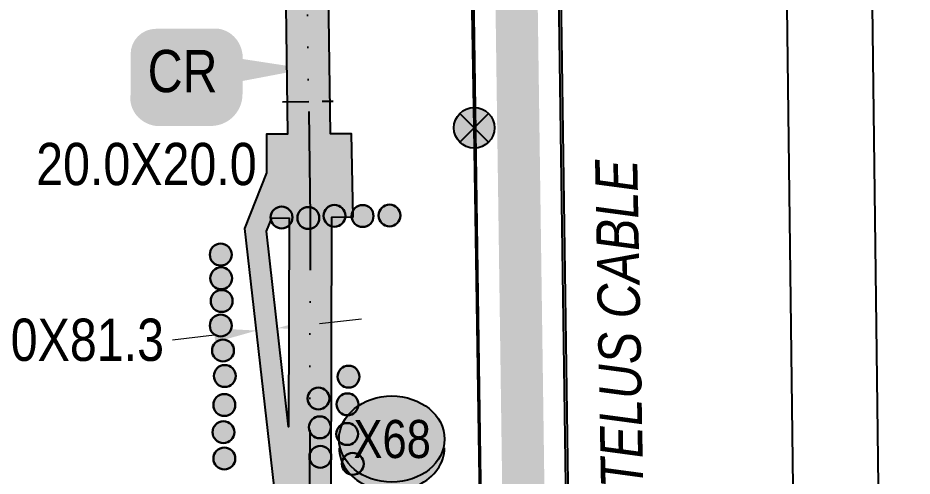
# Model space of a CAD drawing. Extents: x 57693 to 70573, y 5994359 to 6008381.
# Drawn here: x 65028.8 to 65240.5, y 5999193.9 to 5999302.3 of the extents above; entities that cross this region are included whole.
import ezdxf
from ezdxf.enums import TextEntityAlignment as Align

# ---------------------------------------------------------------- set-up
doc = ezdxf.new("R2010")
doc.units = 0
doc.header["$LTSCALE"] = 5
doc.header["$PDSIZE"] = -3
doc.linetypes.add('COOP2', pattern=[10, 5, -1, 0, -1, 0, -1, 0, -1, 0, -1])
doc.linetypes.add('foc-TIELINE', pattern=[1.875, 1.25, -0.625])
doc.layers.get('Defpoints').update_dxf_attribs({"color": 9})
for name, color, linetype in [('AS-POWER', 104, 'foc-POWER'), ('AS-POWER-EXISTING-PP', 72, 'Continuous'), ('AS-ROADS', 254, 'Continuous'), ('AS-TELEPHONE', 224, 'foc-TEL'), ('AS-TELEPHONE-T', 224, 'Continuous'), ('L-SEC', 7, 'Continuous'), ('P-APEX RECON PAY ITEMS', 240, 'Continuous'), ('P-APEX RECON-10m BUFFER', 51, 'COOP2'), ('P-APEX RECON-URBAN', 30, 'COOP2'), ('P-APEX RECON-WORK AREA', 104, 'Continuous'), ('P-BUFFER-PURPLE', 187, 'foc-TIELINE'), ('P-CROSSINGS', 250, 'Continuous')]:
    doc.layers.add(name, color=color, linetype=linetype)
doc.layers.add('AS-STRUCTURE', color=7, linetype='Continuous', lineweight=30, true_color=0x595959)
doc.layers.add('AS-STRUCTURE-H', color=7, linetype='Continuous', true_color=0xa8a8a8)
doc.layers.add('P-APEX RECON-TO BE DRILLED-H', color=7, linetype='Continuous', true_color=0xffafe1)
doc.layers.add('P-APEX RECON-TWS-T', color=104, linetype='Continuous', lineweight=9)
doc.styles.add('175L', font='ARIALN.TTF', dxfattribs={"height": 10})
doc.styles.add('80', font='ARIALN.TTF', dxfattribs={"height": 10})
doc.styles.add('80CG', font='ARIALN.TTF', dxfattribs={"height": 10})
doc.styles.add('Crossing', font='ARIALN.TTF', dxfattribs={"height": 10})
doc.styles.add('foc-LtypeFont', font='ARIALN.TTF', dxfattribs={"height": 7.35})
doc.linetypes.add('foc-POWER', pattern='A,6,-1,["P",foc-LtypeFont,S=0.2,R=0,X=-0.625,Y=-0.75],-1.24,4', length=12.24)
doc.linetypes.add('foc-TEL', pattern='A,2,-1,["T",foc-LtypeFont,S=0.2,R=0,X=-0.425,Y=-0.75],-1.24,8', length=12.24)
doc.dimstyles.new('Compass 5 000', dxfattribs={"dimscale": 5, "dimtxt": 9, "dimasz": 2, "dimexe": 0.2, "dimexo": 0.0625, "dimgap": 0.5, "dimtad": 0, "dimtih": 1, "dimtoh": 1, "dimzin": 0, "dimdsep": 46, "dimtxsty": '80CG', "dimcen": 0.1, "dimse1": 1, "dimse2": 1, "dimclrd": 256, "dimclrt": 256, "dimaunit": 1, "dimadec": 4, "dimazin": 0, "dimtfac": 0.06, "dimtofl": 0, "dimtmove": 0, "dimatfit": 1, "dimfxl": 0.2, "dimtolj": 1, "dimtzin": 0, "dimlwd": -1, "dimarcsym": 0})

# ---------------------------------------------------------------- blocks, each defined once
blk = doc.blocks.new('POWERPOLE')
h = blk.add_hatch(color=255)
edge = h.paths.add_edge_path()
edge.add_arc((0, 0), 0.96, 0, 360)
at = {"linetype": 'Continuous'}
for p, q in [((0.679, -0.679), (-0.679, 0.679)), ((-0.679, -0.679), (0.679, 0.679))]:
    blk.add_line(p, q, dxfattribs=at)
blk.add_circle((0, 0), 0.96, dxfattribs=at)
blk = doc.blocks.new('*U1922')
at = {"true_color": 0xffffa8}
h = blk.add_hatch(color=51, dxfattribs=at)
edge = h.paths.add_edge_path()
edge.add_line((-6.5, -11.5), (6.5, -11.5))
edge.add_arc((6.5, -5.5), 6, 270, 360)
edge.add_line((12.5, -5.5), (12.5, 4))
edge.add_arc((6.5, 4), 6, 0, 90)
edge.add_line((6.5, 10), (-6.5, 10))
edge.add_arc((-6.5, 4), 6, 90, 180)
edge.add_line((-12.5, 4), (-12.5, -5.5))
edge.add_arc((-6.5, -5.5), 6, 180, 270)
at = {"color": 240, "flags": 128}
blk.add_lwpolyline([(-6.5, -11.5, 3, 3, 0), (6.5, -11.5, 3, 3, 0.414214), (12.5, -5.5, 3, 3, 0), (12.5, 4, 3, 0, 0.414214), (6.5, 10, 0, 0, 0), (-6.5, 10, 0, 0, 0.414214), (-12.5, 4, 0, 0, 0), (-12.5, -5.5, 0, 3, 0.414214)], format="xyseb", close=True, dxfattribs=at)
for points in [[(29.21, 0.53, 0, 10, 0), (0, 0, 5, 5, 0)], [(11.03, -3.01, 0, 10, 0), (0, 0, 5, 5, 0)]]:
    blk.add_lwpolyline(points, format="xyseb", dxfattribs=at)
at = {"color": 4, "style": '80'}
blk.add_attdef('OTHER_001', (-14.7, -5), '', height=10, dxfattribs=at)
blk = doc.blocks.new('*D1923')
at = {"layer": 'Defpoints', "color": 0, "transparency": 16777216}
for p in [(65085.32, 5999228.36), (65085.57, 5999226.11), (65090.54, 5999226.67)]:
    blk.add_point(p, dxfattribs=at)
at = {"layer": 'P-APEX RECON-TWS-T', "transparency": 16777216}
for p, q in [((65100.22, 5999230.05), (65110.16, 5999231.17)), ((65075.38, 5999227.24), (65065.45, 5999226.11))]:
    blk.add_line(p, q, dxfattribs=at)
for points in [[(65100.03, 5999231.7), (65100.41, 5999228.39), (65090.28, 5999228.92)], [(65075.19, 5999228.89), (65075.57, 5999225.58), (65085.32, 5999228.36)]]:
    blk.add_solid(points, dxfattribs=at)
at = {"layer": 'P-APEX RECON-TWS-T', "transparency": 16777216, "insert": (65040.51, 5999226.11), "char_height": 10, "attachment_point": 5, "style": '80CG'}
blk.add_mtext('\\A1;5.0X81.3', dxfattribs=at)
blk = doc.blocks.new('xing2')
h = blk.add_hatch(color=50)
h.dxf.hatch_style = 1
edge = h.paths.add_edge_path()
edge.add_ellipse((0, 0), major_axis=(-12.5, 0), ratio=0.816297, start_angle=0, end_angle=360)
h = blk.add_hatch(color=250)
h.dxf.hatch_style = 1
edge = h.paths.add_edge_path()
edge.add_ellipse((0, -2.05), major_axis=(-12.5, 0), ratio=0.816297, start_angle=0, end_angle=180)
edge.add_line((12.5, -2.05), (12.5, 0))
edge.add_ellipse((0, 0), major_axis=(-12.5, 0), ratio=0.816297, start_angle=0, end_angle=180, ccw=False)
edge.add_line((-12.5, 0), (-12.5, -2.05))
at = {"color": 250}
blk.add_ellipse((0, 0), major_axis=(-12.5, 0), ratio=0.816297, dxfattribs=at)
blk.add_ellipse((0, -2.05), major_axis=(-12.5, 0), ratio=0.816297, start_param=0, end_param=3.141593, dxfattribs=at)
at = {"color": 250, "style": 'Crossing'}
blk.add_attdef('CROSSING', text='', height=9, dxfattribs=at).set_placement((0.09, 0.02), align=Align.MIDDLE_CENTER)
at = {"color": 250, "style": 'Crossing', "flags": 1}
for tag, p in [('OWNER', (0.09, -12.49)), ('DESCRIPTION', (0.09, -25.77)), ('LOCATION', (0.09, -39.3)), ('DWG_REF', (0.09, -52.84))]:
    blk.add_attdef(tag, text='', height=9, dxfattribs=at).set_placement(p, align=Align.MIDDLE_CENTER)

msp = doc.modelspace()

# ---------------------------------------------------------------- hatches: boundary and pattern name
at = {"layer": 'AS-STRUCTURE-H'}
h = msp.add_hatch(color=256, dxfattribs=at)
h.dxf.hatch_style = 1
edge = h.paths.add_edge_path()
edge.add_arc((65091.26, 5999255.124), 2.589, 0, 360)
h = msp.add_hatch(color=256, dxfattribs=at)
h.dxf.hatch_style = 1
edge = h.paths.add_edge_path()
edge.add_arc((65097.596, 5999255.001), 2.589, 0, 360)
h = msp.add_hatch(color=256, dxfattribs=at)
h.dxf.hatch_style = 1
edge = h.paths.add_edge_path()
edge.add_arc((65103.768, 5999255.494), 2.589, 0, 360)
h = msp.add_hatch(color=256, dxfattribs=at)
h.dxf.hatch_style = 1
edge = h.paths.add_edge_path()
edge.add_arc((65110.434, 5999255.453), 2.589, 0, 360)
h = msp.add_hatch(color=256, dxfattribs=at)
h.dxf.hatch_style = 1
edge = h.paths.add_edge_path()
edge.add_arc((65116.811, 5999255.577), 2.589, 0, 360)
h = msp.add_hatch(color=256, dxfattribs=at)
h.dxf.hatch_style = 1
edge = h.paths.add_edge_path()
edge.add_arc((65076.854, 5999246.332), 2.589, 0, 360)
h = msp.add_hatch(color=256, dxfattribs=at)
h.dxf.hatch_style = 1
edge = h.paths.add_edge_path()
edge.add_arc((65076.96, 5999240.732), 2.589, 0, 360)
h = msp.add_hatch(color=256, dxfattribs=at)
h.dxf.hatch_style = 1
edge = h.paths.add_edge_path()
edge.add_arc((65077.065, 5999235.351), 2.589, 0, 360)
h = msp.add_hatch(color=256, dxfattribs=at)
h.dxf.hatch_style = 1
edge = h.paths.add_edge_path()
edge.add_arc((65076.854, 5999229.544), 2.589, 0, 360)
h = msp.add_hatch(color=256, dxfattribs=at)
h.dxf.hatch_style = 1
edge = h.paths.add_edge_path()
edge.add_arc((65077.382, 5999223.631), 2.589, 0, 360)
h = msp.add_hatch(color=256, dxfattribs=at)
h.dxf.hatch_style = 1
edge = h.paths.add_edge_path()
edge.add_arc((65077.805, 5999217.613), 2.589, 0, 360)
h = msp.add_hatch(color=256, dxfattribs=at)
h.dxf.hatch_style = 1
edge = h.paths.add_edge_path()
edge.add_arc((65107.111, 5999217.441), 2.589, 0, 360)
h = msp.add_hatch(color=256, dxfattribs=at)
h.dxf.hatch_style = 1
edge = h.paths.add_edge_path()
edge.add_arc((65077.699, 5999210.75), 2.589, 0, 360)
h = msp.add_hatch(color=256, dxfattribs=at)
h.dxf.hatch_style = 1
edge = h.paths.add_edge_path()
edge.add_arc((65099.977, 5999212.292), 2.589, 0, 360)
h = msp.add_hatch(color=256, dxfattribs=at)
h.dxf.hatch_style = 1
edge = h.paths.add_edge_path()
edge.add_arc((65106.847, 5999210.906), 2.589, 0, 360)
h = msp.add_hatch(color=256, dxfattribs=at)
h.dxf.hatch_style = 1
edge = h.paths.add_edge_path()
edge.add_arc((65077.488, 5999204.31), 2.589, 0, 360)
h = msp.add_hatch(color=256, dxfattribs=at)
h.dxf.hatch_style = 1
edge = h.paths.add_edge_path()
edge.add_arc((65100.308, 5999205.476), 2.589, 0, 360)
h = msp.add_hatch(color=256, dxfattribs=at)
h.dxf.hatch_style = 1
edge = h.paths.add_edge_path()
edge.add_arc((65106.782, 5999203.892), 2.589, 0, 360)
h = msp.add_hatch(color=256, dxfattribs=at)
h.dxf.hatch_style = 1
edge = h.paths.add_edge_path()
edge.add_arc((65077.699, 5999198.08), 2.589, 0, 360)
h = msp.add_hatch(color=256, dxfattribs=at)
h.dxf.hatch_style = 1
edge = h.paths.add_edge_path()
edge.add_arc((65100.44, 5999198.479), 2.589, 0, 360)
h = msp.add_hatch(color=256, dxfattribs=at)
h.dxf.hatch_style = 1
edge = h.paths.add_edge_path()
edge.add_arc((65108.103, 5999196.828), 2.589, 0, 360)
at = {"layer": 'P-APEX RECON-10m BUFFER'}
h = msp.add_hatch(color=256, dxfattribs=at)
h.dxf.hatch_style = 1
h.paths.add_polyline_path([(65101.615, 5999146.634), (65101.614, 5999146.685), (65093.369, 5999187.31), (65089.482, 5999191.552), (65082.585, 5999252.523), (65087.778, 5999265.64), (65087.761, 5999274.874), (65092.77, 5999274.897), (65091.921, 5999335.479), (65101.913, 5999335.623), (65102.763, 5999274.943), (65107.735, 5999274.965), (65108.088, 5999255.208), (65103.039, 5999255.146), (65102.88, 5999190.683), (65104.276, 5999183.806), (65113.861, 5999175.882), (65131.814, 5999167.376), (65138.798, 5999165.64), (65138.871, 5999160.474), (65130.22, 5999162.624), (65117.402, 5999147.96), (65118.236, 5999148.03), (65119.909, 5999128.115), (65111.888, 5999127.441), (65112.245, 5999102.985), (65139.697, 5999102.539), (65139.769, 5999097.541), (65112.318, 5999097.987), (65112.722, 5999070.256), (65117.792, 5999070.33), (65118.084, 5999050.347), (65113.014, 5999050.273), (65117.044, 5998773.82), (65123.133, 5998771.831), (65116.925, 5998752.834), (65111.911, 5998754.473), (65103.325, 5998728.199), (65106.905, 5998727.029), (65103.372, 5998716.218), (65109.686, 5998697.467), (65110.976, 5998604.637), (65115.87, 5998604.663), (65116.03, 5998595.375), (65140.716, 5998578.671), (65147.182, 5998577.707), (65147.254, 5998572.645), (65138.857, 5998573.897), (65116.134, 5998589.271), (65116.215, 5998584.566), (65111.26, 5998584.513), (65111.807, 5998545.936), (65101.815, 5998545.799), (65101.268, 5998584.424), (65095.981, 5998584.385), (65095.951, 5998604.557), (65100.984, 5998604.583), (65099.716, 5998695.762), (65094.952, 5998709.91), (65081.7, 5998714.241), (65087.908, 5998733.237), (65093.826, 5998731.303), (65102.413, 5998757.577), (65097.929, 5998759.042), (65104.137, 5998778.038), (65107.003, 5998777.102), (65103.022, 5999050.127), (65098.101, 5999050.055), (65097.809, 5999070.038), (65102.731, 5999070.11), (65102.322, 5999098.15), (65102.249, 5999103.148), (65101.907, 5999126.603), (65099.994, 5999126.442), (65099.645, 5999130.593), (65078.287, 5999128.8), (65078.766, 5999122.102), (65068.798, 5999121.39), (65067.616, 5999137.931), (65098.809, 5999140.551), (65098.321, 5999146.357)])
h.paths.add_polyline_path([(65093.046, 5999255.023), (65092.924, 5999205.575), (65087.69, 5999251.845), (65088.928, 5999254.972)], flags=16)
h.paths.add_polyline_path([(65105.857, 5999176.016), (65111.158, 5999171.633), (65125.514, 5999164.832), (65111.404, 5999148.689)], flags=16)
at = {"layer": 'P-APEX RECON-TO BE DRILLED-H'}
h = msp.add_hatch(color=256, dxfattribs=at)
h.dxf.hatch_style = 1
h.paths.add_polyline_path([(65102.835, 5999062.998), (65112.826, 5999063.143), (65111.592, 5999147.761), (65102.88, 5999190.683), (65103.055, 5999261.712), (65093.063, 5999261.737), (65092.885, 5999189.692), (65102.791, 5999140.885), (65067.616, 5999137.931), (65068.798, 5999121.39), (65078.766, 5999122.102), (65078.287, 5999128.8), (65101.846, 5999130.778)])

# ---------------------------------------------------------------- linework, layer by layer
at = {"layer": 'AS-POWER', "flags": 128}
msp.add_lwpolyline([(65149.73, 5998465.84), (65147.94, 5998545.951), (65136.844, 5999276.329), (65134.74, 5999401.405)], dxfattribs=at)
at = {"layer": 'AS-ROADS', "const_width": 9.993, "flags": 128}
msp.add_lwpolyline([(65075.299, 6004280.926), (65091.006, 6002993.903), (65099.505, 6002521.34), (65111.344, 6001737.821), (65124.757, 6000932.43), (65125.889, 6000881.5), (65127.248, 6000854.337), (65127.928, 6000831.702), (65127.248, 6000797.975), (65126.566, 6000768.579), (65125.66, 6000755.677), (65126.566, 6000723.901), (65128.378, 6000674.555), (65127.699, 6000640.602), (65139.497, 5999837.648), (65150.936, 5999013.719), (65172.534, 5997603.263), (65172.769, 5997576.238), (65173.004, 5997542.398), (65174.65, 5997493.519)], dxfattribs=at)
at = {"layer": 'AS-STRUCTURE'}
for centre in [(65091.26, 5999255.124), (65097.596, 5999255.001), (65103.768, 5999255.494), (65110.434, 5999255.453), (65116.811, 5999255.577), (65076.854, 5999246.332), (65076.96, 5999240.732), (65077.065, 5999235.351), (65076.854, 5999229.544), (65077.382, 5999223.631), (65077.805, 5999217.613), (65107.111, 5999217.441), (65077.699, 5999210.75), (65099.977, 5999212.292), (65106.847, 5999210.906), (65077.488, 5999204.31), (65100.308, 5999205.476), (65106.782, 5999203.892), (65077.699, 5999198.08), (65100.44, 5999198.479), (65108.103, 5999196.828)]:
    msp.add_circle(centre, 2.589, dxfattribs=at)
at = {"layer": 'AS-TELEPHONE', "flags": 128}
msp.add_lwpolyline([(65179.661, 5997707.559), (65168.779, 5998511.664), (65157.007, 5999336.261)], dxfattribs=at)
at = {"layer": 'L-SEC', "flags": 128}
for points in [[(65147.848, 5998531.502), (65136.367, 5999336.08)], [(65167.951, 5998531.758), (65156.47, 5999336.367)], [(65220.399, 5998547.42), (65210.564, 5999336.64)], [(65230.662, 5999336.9), (65240.498, 5998547.676)]]:
    msp.add_lwpolyline(points, dxfattribs=at)
at = {"layer": 'P-APEX RECON-URBAN', "ltscale": 1.5, "flags": 128}
msp.add_lwpolyline([(65187.848, 5999489.684), (65188.526, 5999489.431), (65188.575, 5999404.052), (65189.218, 5999375.121), (65096.38, 5999373.874), (65098.043, 5999255.225), (65097.883, 5999190.187), (65106.603, 5999147.223), (65112.087, 5998771.098), (65096.097, 5998722.167), (65104.701, 5998696.615), (65106.066, 5998598.436), (65107.958, 5998464.989)], dxfattribs=at)
at = {"layer": 'P-APEX RECON-WORK AREA', "flags": 128}
for points in [[(65102.731, 5999070.11), (65102.322, 5999098.15), (65102.249, 5999103.148), (65101.907, 5999126.603), (65099.994, 5999126.442), (65099.645, 5999130.593), (65078.287, 5999128.8), (65078.766, 5999122.102), (65068.798, 5999121.39), (65067.616, 5999137.931), (65098.809, 5999140.551), (65098.321, 5999146.357), (65101.615, 5999146.634), (65101.614, 5999146.685), (65093.369, 5999187.31), (65089.482, 5999191.552), (65082.585, 5999252.523), (65087.778, 5999265.64), (65087.761, 5999274.874), (65092.77, 5999274.897), (65091.921, 5999335.479)], [(65101.913, 5999335.623), (65102.763, 5999274.943), (65107.735, 5999274.965), (65108.088, 5999255.208), (65103.039, 5999255.146), (65102.88, 5999190.683), (65104.276, 5999183.806), (65113.861, 5999175.882), (65131.814, 5999167.376), (65138.798, 5999165.64), (65138.871, 5999160.474), (65130.22, 5999162.624), (65117.402, 5999147.96), (65118.236, 5999148.03), (65119.909, 5999128.115), (65111.888, 5999127.441), (65112.245, 5999102.985), (65139.697, 5999102.539), (65139.769, 5999097.541), (65112.318, 5999097.987), (65112.722, 5999070.256)]]:
    msp.add_lwpolyline(points, dxfattribs=at)
msp.add_lwpolyline([(65093.046, 5999255.023), (65092.924, 5999205.575), (65087.69, 5999251.845), (65088.928, 5999254.972), (65093.046, 5999255.023)], close=True, dxfattribs=at)
at = {"layer": 'P-BUFFER-PURPLE'}
msp.add_line((65091.491, 5999282.5), (65103.49, 5999282.668), dxfattribs=at)

# ---------------------------------------------------------------- block references
at = {"layer": 'AS-POWER-EXISTING-PP', "xscale": 4.999999999999973, "yscale": 4.999999999999973, "zscale": 4.999999999999973}
msp.add_blockref('POWERPOLE', (65136.844, 5999276.329), dxfattribs=at)
at = {"layer": 'P-APEX RECON PAY ITEMS'}
ref = msp.add_blockref('*U1922', (65068.018, 5999289.76), dxfattribs=dict(at, xscale=0.999252397, yscale=0.999252397, zscale=0.999252397))
ref.add_attrib('OTHER_001', 'CR', (65059.562, 5999284.76), dxfattribs={"layer": '0', "color": 4, "height": 9.9925, "style": '80'})
at = {"layer": 'P-CROSSINGS', "xscale": 0.999252397, "yscale": 0.999252397, "zscale": 0.999252397}
msp.add_blockref('xing2', (65117.341, 5999202.684), dxfattribs=at).add_auto_attribs({'CROSSING': 'X68'})

# ---------------------------------------------------------------- texts
at = {"layer": 'AS-TELEPHONE-T', "insert": (65167.716, 5999144.394), "char_height": 10.00952, "attachment_point": 1, "rotation": 91.04734, "style": '175L'}
msp.add_mtext_dynamic_manual_height_columns('\\pi0.13073;{\\fArial Narrow|b0|i1|c0|p34;BURIED TELUS CABLE}', width=124.50653, gutter_width=50, heights=[0], dxfattribs=at)
at = {"layer": 'P-APEX RECON-TWS-T', "insert": (65033.167, 5999272.756), "char_height": 9.9925, "attachment_point": 1, "style": '175L'}
msp.add_mtext_dynamic_manual_height_columns('20.0X20.0', width=78.94687, gutter_width=50, heights=[0], dxfattribs=at)

# ---------------------------------------------------------------- dimensions: what is measured, and where the dimension line sits
at = {"layer": 'P-APEX RECON-TWS-T'}
dim = msp.add_aligned_dim(p1=(65090.538, 5999226.673), p2=(65085.573, 5999226.112), distance=-2.265, text='5.0X81.3', dimstyle='Compass 5 000', dxfattribs=at)
dim.commit()
dim.dimension.update_dxf_attribs({"geometry": '*D1923', "text_midpoint": (65040.513, 5999226.114)})

doc.saveas('drawing.dxf')
